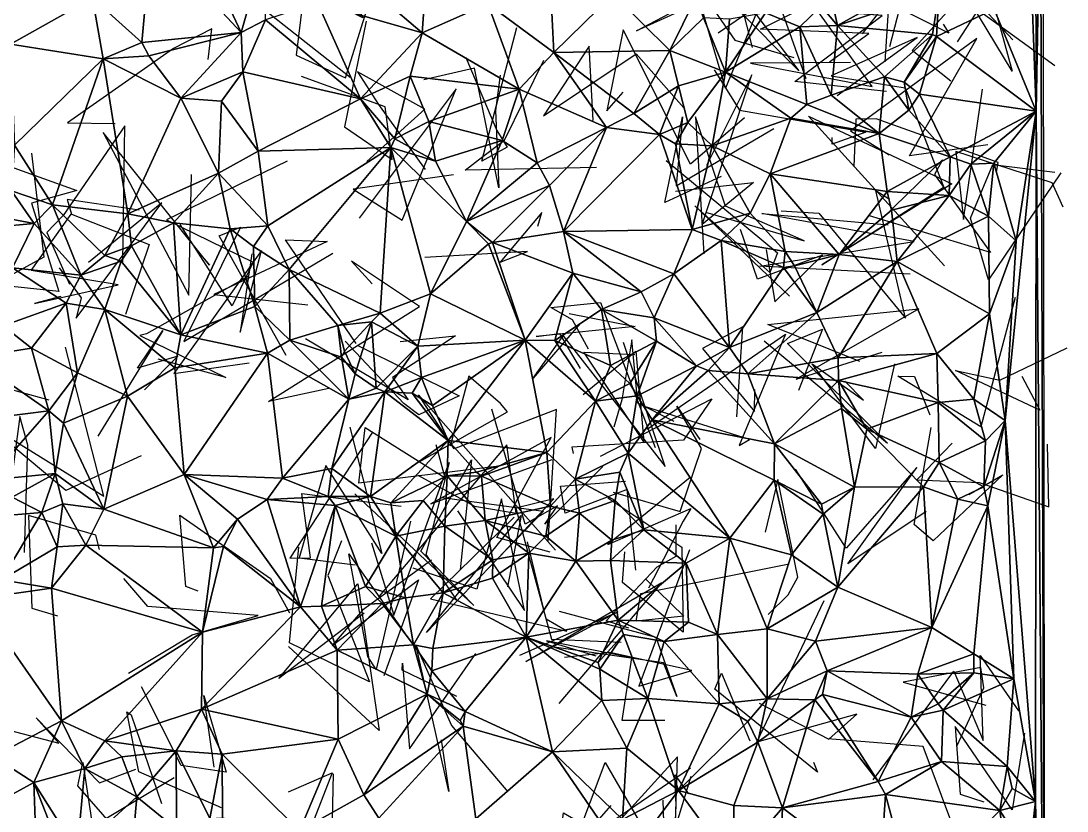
# Model space of a CAD drawing. Header units: metres. Extents: x -15.8 to 15.9, y -15.9 to 15.9.
# Drawn here: x 2.45 to 15.26, y -4.84 to 4.84 of the extents above; entities that cross this region are included whole.
import ezdxf

# ---------------------------------------------------------------- set-up
doc = ezdxf.new("R2010")
doc.units = ezdxf.units.M
doc.layers.add('CRACKS', color=1, linetype='Continuous')
doc.layers.add('STREET_MESH', color=7, linetype='Continuous')

msp = doc.modelspace()

# ---------------------------------------------------------------- linework, layer by layer
at = {"layer": 'CRACKS'}
for points in [[(14.595, 4.605, 0.1), (14.177, 5.049, 0.1), (13.368, 5.434, 0.1), (13.982, 6.28, 0.1), (12.751, 4.68, 0.1)], [(6.089, 6.054, 0.1), (6.636, 4.874, 0.1), (5.984, 5.211, 0.1), (5.459, 4.952, 0.1), (6.482, 4.146, 0.1)], [(11.693, 5.819, 0.1), (10.776, 5.072, 0.1), (9.985, 4.716, 0.1), (11.192, 5.351, 0.1), (11.404, 4.51, 0.1)], [(11.908, 5.888, 0.1), (11.79, 5.077, 0.1), (11.037, 5.465, 0.1), (11.973, 4.225, 0.1), (11.189, 5.012, 0.1)], [(13.742, 4.798, 0.1), (13.812, 4.685, 0.1), (12.837, 5.18, 0.1), (13.413, 5.802, 0.1), (13.084, 4.519, 0.1)], [(15.109, 4.285, 0.1), (13.907, 5.159, 0.1), (14.892, 5.879, 0.1), (14.301, 5.179, 0.1), (13.911, 4.581, 0.1)], [(5.953, 5.517, 0.1), (5.819, 4.416, 0.1), (6.422, 4.14, 0.1), (6.77, 5.25, 0.1), (6.624, 5.628, 0.1)], [(12.348, 4.337, 0.1), (12.829, 4.682, 0.1), (11.505, 4.734, 0.1), (13.106, 5.535, 0.1), (13.027, 4.334, 0.1)], [(11.683, 5.494, 0.1), (11.077, 4.011, 0.1), (10.683, 5.339, 0.1), (11.191, 4.599, 0.1), (11.912, 4.39, 0.1)], [(13.836, 4.099, 0.1), (13.362, 4.473, 0.1), (14.249, 5.456, 0.1), (14.585, 4.22, 0.1), (13.893, 5.372, 0.1)], [(12.608, 4.329, 0.1), (11.382, 4.318, 0.1), (12.872, 4.033, 0.1), (11.932, 5.339, 0.1), (10.987, 4.685, 0.1)], [(13.047, 3.972, 0.1), (11.924, 4.093, 0.1), (12.993, 4.902, 0.1), (11.752, 4.993, 0.1), (12.058, 4.132, 0.1)], [(4.743, 4.363, 0.1), (4.787, 4.741, 0.1), (4.319, 4.497, 0.1), (3.021, 3.587, 0.1), (3.603, 3.582, 0.1)], [(6.675, 4.832, 0.1), (6.413, 3.539, 0.1), (6.994, 3.138, 0.1), (6.908, 3.783, 0.1), (5.884, 4.156, 0.1)], [(7.898, 4.39, 0.1), (8.276, 3.494, 0.1), (8.404, 3.292, 0.1), (8.092, 3.117, 0.1), (8.522, 4.757, 0.1)], [(11.309, 3.65, 0.1), (10.649, 3.084, 0.1), (9.825, 4.727, 0.1), (9.623, 3.737, 0.1), (9.822, 3.963, 0.1)], [(12.443, 3.925, 0.1), (13.424, 4.632, 0.1), (12.369, 4.162, 0.1), (13.275, 4.017, 0.1), (13.756, 2.778, 0.1)], [(14.286, 3.318, 0.1), (13.327, 3.183, 0.1), (14.152, 4.619, 0.1), (12.606, 3.492, 0.1), (13.08, 3.195, 0.1)], [(9.457, 3.617, 0.1), (9.405, 4.526, 0.1), (8.847, 3.673, 0.1), (9.983, 4.435, 0.1), (10.567, 3.772, 0.1)], [(8.319, 4.174, 0.1), (8.258, 3.739, 0.1), (8.302, 2.792, 0.1), (8.004, 4.259, 0.1), (7.384, 4.113, 0.1)], [(9.497, 3.041, 0.1), (7.89, 3.007, 0.1), (8.105, 3.176, 0.1), (8.369, 3.377, 0.1), (8.853, 4.355, 0.1)], [(10.938, 4.236, 0.1), (11.248, 3.743, 0.1), (12.793, 3.475, 0.1), (12.38, 3.326, 0.1), (12.381, 3.409, 0.1)], [(6.686, 3.115, 0.1), (7.393, 3.754, 0.1), (6.572, 4.214, 0.1), (6.827, 3.813, 0.1), (7.398, 3.018, 0.1)], [(10.464, 2.753, 0.1), (11.419, 2.859, 0.1), (10.791, 2.343, 0.1), (11.4, 4.177, 0.1), (10.843, 3.064, 0.1)], [(7.744, 2.95, 0.1), (6.518, 2.777, 0.1), (7.119, 2.396, 0.1), (7.778, 4.003, 0.1), (6.591, 2.42, 0.1)], [(15.212, 2.555, 0.1), (15.077, 2.854, 0.1), (13.897, 3.238, 0.1), (13.989, 2.406, 0.1), (14.223, 4.001, 0.1)], [(11.022, 2.93, 0.1), (10.335, 2.612, 0.1), (10.549, 3.661, 0.1), (10.47, 2.818, 0.1), (11.667, 3.517, 0.1)], [(10.832, 2.496, 0.1), (12.039, 2.143, 0.1), (11.076, 2.568, 0.1), (10.707, 3.661, 0.1), (10.812, 1.983, 0.1)], [(13.758, 1.837, 0.1), (12.092, 3.67, 0.1), (13.849, 2.841, 0.1), (12.257, 1.85, 0.1), (13.743, 2.796, 0.1)], [(14.393, 2.985, 0.1), (14.413, 3.103, 0.1), (12.922, 3.638, 0.1), (12.67, 3.635, 0.1), (12.647, 3.058, 0.1)], [(3.698, 1.885, 0.1), (3.722, 3.552, 0.1), (2.967, 2.455, 0.1), (2.768, 2.244, 0.1), (3.045, 1.613, 0.1)], [(4.629, 2.001, 0.1), (4.758, 1.844, 0.1), (3.456, 3.471, 0.1), (4.505, 1.479, 0.1), (4.538, 2.957, 0.1)], [(1.484, 3.351, 0.1), (3.136, 2.759, 0.1), (2.581, 2.604, 0.1), (2.912, 1.522, 0.1), (1.874, 1.635, 0.1)], [(2.578, 3.217, 0.1), (2.729, 1.944, 0.1), (2.018, 1.557, 0.1), (1.972, 2.029, 0.1), (2.281, 2.386, 0.1)], [(5.709, 3.118, 0.1), (4.23, 2.399, 0.1), (5.294, 1.883, 0.1), (5.036, 1.346, 0.1), (4.4, 2.344, 0.1)], [(10.351, 3.129, 0.1), (11.712, 1.997, 0.1), (11.62, 1.754, 0.1), (10.702, 2.571, 0.1), (11.861, 1.465, 0.1)], [(12.993, 2.416, 0.1), (13.731, 3.135, 0.1), (13.636, 2.954, 0.1), (14.32, 2, 0.1), (12.84, 2.449, 0.1)], [(15.181, 2.975, 0.1), (14.295, 1.665, 0.1), (14.074, 2.421, 0.1), (14.351, 3.077, 0.1), (15.109, 2.983, 0.1)], [(11.758, 2.511, 0.1), (12.219, 2.484, 0.1), (13.279, 1.197, 0.1), (12.916, 2.761, 0.1), (13.086, 2.655, 0.1)], [(2.919, 1.812, 0.1), (3.188, 1.446, 0.1), (3.124, 1.197, 0.1), (4.173, 2.607, 0.1), (3.277, 1.878, 0.1)], [(3.899, 2.518, 0.1), (3.014, 2.649, 0.1), (3.067, 2.469, 0.1), (4.021, 2.099, 0.1), (3.731, 1.241, 0.1)], [(2.939, 1.463, 0.1), (2.614, 1.375, 0.1), (3.641, 1.604, 0.1), (2.574, 1.781, 0.1), (3.064, 2.469, 0.1)], [(8.777, 2.324, 0.1), (8.826, 2.49, 0.1), (8.316, 1.881, 0.1), (8.652, 2.013, 0.1), (7.393, 1.939, 0.1)], [(13.339, 1.735, 0.1), (11.497, 1.834, 0.1), (13.384, 2.135, 0.1), (11.521, 2.479, 0.1), (13.069, 2.339, 0.1)], [(5.696, 0.74, 0.1), (4.876, 2.205, 0.1), (5.139, 2.31, 0.1), (4.444, 0.91, 0.1), (6.27, 1.994, 0.1)], [(11.573, 2.037, 0.1), (11.679, 1.397, 0.1), (12.265, 1.969, 0.1), (11.467, 1.673, 0.1), (11.258, 2.284, 0.1)], [(6.554, 0.888, 0.1), (5.689, 2.154, 0.1), (6.198, 2.137, 0.1), (4.812, 1.486, 0.1), (5.962, 1.361, 0.1)], [(5.276, 1.983, 0.1), (5.133, 1.024, 0.1), (5.393, 2.024, 0.1), (4.322, 0.518, 0.1), (5.245, 0.648, 0.1)], [(6.22, 0.336, 0.1), (5.482, 0.175, 0.1), (7.328, 1.34, 0.1), (6.497, 1.893, 0.1), (6.752, 1.618, 0.1)], [(5.23, 1.707, 0.1), (3.988, 1.006, 0.1), (3.905, 0.986, 0.1), (4.96, 0.471, 0.1), (4.128, 0.693, 0.1)], [(14.622, 1.448, 0.1), (14.204, -0.133, 0.1), (13.185, 0.485, 0.1), (13.389, 0.481, 0.1), (13.576, 0.013, 0.1)], [(1.954, 0.332, 0.1), (2.249, 1.35, 0.1), (2.038, 1.258, 0.1), (1.367, 0.587, 0.1), (2.79, 0.195, 0.1)], [(9.399, 0.816, 0.1), (9.203, 1.177, 0.1), (8.939, 1.326, 0.1), (9.547, 1.387, 0.1), (10.214, -0.389, 0.1)], [(12.719, 0.668, 0.1), (11.595, 1.121, 0.1), (13.442, 1.311, 0.1), (11.94, 0.448, 0.1), (12.995, 0.781, 0.1)], [(9.162, 1.252, 0.1), (9.971, 1.095, 0.1), (8.759, 0.973, 0.1), (9.044, 1.009, 0.1), (9.295, 0.579, 0.1)], [(3.961, 0.318, 0.1), (4.372, 0.733, 0.1), (3.877, 0.586, 0.1), (4.189, 1.045, 0.1), (3.392, -0.25, 0.1)], [(9.296, 1.132, 0.1), (8.721, 0.464, 0.1), (9.09, 0.98, 0.1), (10.337, -0.621, 0.1), (9.826, 0.899, 0.1)], [(11.213, -0.013, 0.1), (11.287, 1.092, 0.1), (10.796, 0.826, 0.1), (11.431, 0.053, 0.1), (11.434, 0.324, 0.1)], [(11.549, 0.921, 0.1), (13.061, -0.335, 0.1), (11.837, 0.885, 0.1), (12.265, 1.061, 0.1), (11.971, 0.311, 0.1)], [(7.094, 0.909, 0.1), (7.77, 0.981, 0.1), (7, 0.472, 0.1), (7.191, 0.197, 0.1), (5.934, 0.943, 0.1)], [(6.568, 0.865, 0.1), (7.817, 0.244, 0.1), (7.32, 0.011, 0.1), (7.138, 0.151, 0.1), (6.421, 0.914, 0.1)], [(10.447, -0.067, 0.1), (10.002, 0.155, 0.1), (9.928, 0.932, 0.1), (9.808, 0.197, 0.1), (9.707, -0.14, 0.1)], [(10.117, -0.161, 0.1), (11.81, 1, 0.1), (11.245, -0.361, 0.1), (11.37, -0.288, 0.1), (10.084, 0.117, 0.1)], [(3.92, -0.49, 0.1), (3.001, -0.912, 0.1), (1.976, -0.059, 0.1), (3.465, -0.982, 0.1), (2.997, 0.842, 0.1)], [(9.332, 0.264, 0.1), (9.98, 0.792, 0.1), (10.075, -0.319, 0.1), (9.341, 0.779, 0.1), (9.965, 0.753, 0.1)], [(14.706, 0.486, 0.1), (14.926, 0.072, 0.1), (13.893, 0.556, 0.1), (14.435, 0.436, 0.1), (15.258, 0.834, 0.1)], [(13.144, 0.639, 0.1), (12.913, -0.398, 0.1), (12.136, 0.637, 0.1), (12.767, 0.194, 0.1), (12.538, 0.427, 0.1)], [(7.238, -0.61, 0.1), (8.406, 0.051, 0.1), (8.321, 0.15, 0.1), (7.934, 0.486, 0.1), (7.706, -0.372, 0.1)], [(8.905, -1.535, 0.1), (9.006, 0.077, 0.1), (7.754, -0.405, 0.1), (7.319, 0.256, 0.1), (8.995, -1.644, 0.1)], [(9.544, -0.493, 0.1), (10.908, 0.208, 0.1), (10.561, -0.297, 0.1), (9.195, -0.382, 0.1), (9.211, -0.461, 0.1)], [(2.495, -1.674, 0.1), (2.535, -0.357, 0.1), (2.437, -0.006, 0.1), (2.209, -1.724, 0.1), (1.444, 0.026, 0.1)], [(9.576, -0.62, 0.1), (8.864, -1.326, 0.1), (9.021, -1.103, 0.1), (8.625, -1.325, 0.1), (8.215, 0.084, 0.1)], [(9.701, -0.933, 0.1), (10.521, -1.17, 0.1), (10.784, -0.399, 0.1), (10.479, 0.119, 0.1), (10.76, -0.287, 0.1)], [(6.754, -0.199, 0.1), (5.741, -1.744, 0.1), (5.994, -1.738, 0.1), (5.89, -0.949, 0.1), (7.105, -1.104, 0.1)], [(6.477, -0.139, 0.1), (6.87, -1.686, 0.1), (6.183, -0.608, 0.1), (5.857, -1.739, 0.1), (6.542, -1.822, 0.1)], [(8.3, -0.616, 0.1), (6.588, -0.822, 0.1), (6.666, -0.144, 0.1), (7.643, -0.758, 0.1), (7.535, -0.355, 0.1)], [(14.057, -0.962, 0.1), (14.47, -0.72, 0.1), (13.617, -1.528, 0.1), (13.384, -1.328, 0.1), (13.595, -0.141, 0.1)], [(7.308, -0.727, 0.1), (8.004, -1.104, 0.1), (8.514, -1.192, 0.1), (8.398, -0.353, 0.1), (6.836, -2.209, 0.1)], [(8.93, -1.667, 0.1), (8.276, -1.488, 0.1), (8.94, -0.265, 0.1), (7.467, -1.075, 0.1), (8.954, -0.533, 0.1)], [(13.851, -0.334, 0.1), (13.42, -0.782, 0.1), (14.182, -0.816, 0.1), (15.036, -1.114, 0.1), (15.018, -0.345, 0.1)], [(6.539, -0.955, 0.1), (7.993, -2.323, 0.1), (7.347, -1.656, 0.1), (7.966, -0.538, 0.1), (7.829, -1.884, 0.1)], [(6.74, -1.556, 0.1), (7.017, -2.44, 0.1), (7.693, -0.572, 0.1), (7.407, -1.698, 0.1), (7.791, -2.268, 0.1)], [(13.531, -1.171, 0.1), (12.573, -1.81, 0.1), (13.419, -0.633, 0.1), (12.552, -1.619, 0.1), (11.933, -0.651, 0.1)], [(10.645, -0.756, 0.1), (9.637, -1.573, 0.1), (10.65, -1.132, 0.1), (10.558, -1.288, 0.1), (10.133, -2.11, 0.1)], [(9.978, -1.891, 0.1), (9.874, -0.901, 0.1), (9.115, -1.191, 0.1), (9.054, -0.86, 0.1), (9.852, -0.8, 0.1)], [(11.597, -2.431, 0.1), (11.843, -2.191, 0.1), (11.962, -1.975, 0.1), (11.716, -0.78, 0.1), (11.561, -1.425, 0.1)], [(7.793, -1.163, 0.1), (8.615, -2.383, 0.1), (8.333, -1.015, 0.1), (8.031, -2.12, 0.1), (7.253, -1.863, 0.1)], [(7.608, -1.001, 0.1), (8.846, -1.167, 0.1), (7.416, -2.654, 0.1), (8.574, -1.22, 0.1), (8.405, -2.092, 0.1)], [(8.292, -1.742, 0.1), (8.975, -1.017, 0.1), (8.508, -1.13, 0.1), (8.944, -2.735, 0.1), (9.8, -2.771, 0.1)], [(9.636, -1.002, 0.1), (10.54, -1.606, 0.1), (10.556, -2.647, 0.1), (9.815, -2.041, 0.1), (9.844, -1.666, 0.1)], [(3.411, -1.637, 0.1), (3.367, -1.461, 0.1), (2.542, -1.218, 0.1), (2.585, -2.354, 0.1), (2.899, -2.448, 0.1)], [(4.619, -2.148, 0.1), (4.468, -2.088, 0.1), (4.394, -1.214, 0.1), (5.507, -1.993, 0.1), (5.736, -2.411, 0.1)], [(8.488, -1.24, 0.1), (7.465, -2.239, 0.1), (9.133, -2.635, 0.1), (8.88, -2.49, 0.1), (8.651, -1.542, 0.1)], [(7.221, -1.289, 0.1), (6.8, -3.106, 0.1), (6.698, -2.945, 0.1), (6.465, -1.688, 0.1), (7.174, -2.698, 0.1)], [(9.893, -2.598, 0.1), (9.614, -2.509, 0.1), (10.238, -1.849, 0.1), (10.472, -1.717, 0.1), (10.471, -1.333, 0.1)], [(6.376, -1.529, 0.1), (6.206, -1.956, 0.1), (6.717, -3.257, 0.1), (5.739, -2.78, 0.1), (5.853, -1.607, 0.1)], [(10.635, -1.64, 0.1), (10.015, -3.31, 0.1), (10.663, -3.118, 0.1), (9.661, -2.898, 0.1), (9.106, -2.958, 0.1)], [(7.476, -1.765, 0.1), (6.633, -2.379, 0.1), (6.259, -2.812, 0.1), (7.317, -2.006, 0.1), (6.894, -3.181, 0.1)], [(10.095, -1.995, 0.1), (10.567, -2.453, 0.1), (9.981, -2.515, 0.1), (10.038, -2.174, 0.1), (11.856, -1.81, 0.1)], [(3.768, -3.149, 0.1), (4.547, -2.68, 0.1), (5.354, -2.443, 0.1), (4.004, -2.334, 0.1), (3.708, -1.989, 0.1)], [(8.559, -2.93, 0.1), (9.756, -2.399, 0.1), (8.631, -3.009, 0.1), (10.295, -2.042, 0.1), (9.036, -3.522, 0.1)], [(6.65, -2.415, 0.1), (5.608, -3.216, 0.1), (6.575, -2.055, 0.1), (6.836, -3.854, 0.1), (5.727, -2.824, 0.1)], [(11.488, -3.517, 0.1), (12.343, -3.959, 0.1), (12.686, -3.654, 0.1), (11.461, -3.994, 0.1), (12.284, -2.26, 0.1)], [(9.04, -2.392, 0.1), (10.225, -2.71, 0.1), (10.481, -3.435, 0.1), (10.316, -3.024, 0.1), (8.948, -2.827, 0.1)], [(7.594, -3.967, 0.1), (7.69, -4.599, 0.1), (7.29, -2.817, 0.1), (7.72, -3.789, 0.1), (8.412, -4.605, 0.1)], [(10.335, -3.73, 0.1), (9.812, -3.73, 0.1), (9.929, -2.962, 0.1), (8.883, -2.755, 0.1), (9.49, -2.938, 0.1)], [(7.785, -3.434, 0.1), (7.116, -3.115, 0.1), (7.121, -3.027, 0.1), (7.209, -4.077, 0.1), (8.021, -2.908, 0.1)], [(12.885, -4.457, 0.1), (13.871, -3.127, 0.1), (14.23, -3.975, 0.1), (14.195, -2.935, 0.1), (14.665, -3.613, 0.1)], [(12.154, -4.241, 0.1), (12.201, -4.361, 0.1), (10.944, -3.348, 0.1), (11.028, -3.15, 0.1), (11.372, -3.98, 0.1)], [(13.914, -4.035, 0.1), (14.24, -3.331, 0.1), (14.204, -3.082, 0.1), (13.252, -3.262, 0.1), (14.265, -3.541, 0.1)], [(4.816, -4.3, 0.1), (4.687, -3.425, 0.1), (4.964, -4.363, 0.1), (4.41, -4.279, 0.1), (3.927, -3.317, 0.1)], [(2.112, -3.801, 0.1), (2.913, -4.007, 0.1), (2.636, -3.698, 0.1), (3.412, -4.491, 0.1), (3.858, -4.326, 0.1)], [(4.905, -4.8, 0.1), (3.893, -4.359, 0.1), (3.747, -3.623, 0.1), (3.799, -3.662, 0.1), (4.171, -4.744, 0.1)], [(14.736, -3.883, 0.1), (14.585, -4.825, 0.1), (13.887, -3.804, 0.1), (13.95, -4.633, 0.1), (14.241, -4.724, 0.1)], [(12.961, -5.374, 0.1), (13.755, -5.237, 0.1), (13.947, -5.246, 0.1), (13.498, -4.048, 0.1), (12.327, -3.953, 0.1)], [(10.438, -5.798, 0.1), (10.49, -4.176, 0.1), (8.965, -5.851, 0.1), (9.092, -4.861, 0.1), (9.922, -5.342, 0.1)], [(4.065, -5.584, 0.1), (3.146, -4.529, 0.1), (3.208, -4.244, 0.1), (3.326, -5.026, 0.1), (4.326, -4.428, 0.1)], [(10.649, -4.314, 0.1), (9.013, -5.427, 0.1), (10.003, -5.366, 0.1), (8.988, -5.559, 0.1), (9.675, -4.77, 0.1)], [(10.214, -5.327, 0.1), (9.065, -5.678, 0.1), (9.603, -4.245, 0.1), (10.338, -5.513, 0.1), (10.314, -4.707, 0.1)], [(5.727, -4.604, 0.1), (6.26, -4.371, 0.1), (5.677, -5.872, 0.1), (6.245, -5.873, 0.1), (6.277, -4.381, 0.1)], [(10.65, -4.417, 0.1), (10.458, -5.046, 0.1), (10.474, -4.768, 0.1), (10.454, -4.397, 0.1), (10.623, -4.626, 0.1)]]:
    msp.add_polyline3d(points, dxfattribs=at)
at = {"layer": 'STREET_MESH'}
for points in [[(14.958, 14.194), (14.933, 6.7), (14.99, -10.151)], [(14.878, 3.733), (14.933, 6.7), (14.874, 6.057)], [(14.933, 6.7), (14.878, 3.733), (14.99, -10.151)], [(6.438, 5.478), (7.363, 4.69), (7.468, 6.165)], [(7.363, 4.69), (8.168, 5.046), (7.468, 6.165)], [(4.517, 6.035), (4.047, 5.873), (5.148, 4.694)], [(5.431, 5.702), (4.517, 6.035), (5.148, 4.694)], [(14.801, 5.857), (14.878, 3.733), (14.874, 6.057)], [(8.168, 5.046), (8.975, 4.451), (8.897, 6.004)], [(8.897, 6.004), (8.975, 4.451), (9.701, 5.165)], [(3.93, 4.574), (4.047, 5.873), (3.325, 5.119)], [(5.148, 4.694), (4.047, 5.873), (3.93, 4.574)], [(14.801, 5.857), (14.367, 4.98), (14.878, 3.733)], [(5.431, 5.702), (5.148, 4.694), (5.443, 4.848)], [(6.079, 5.058), (7.363, 4.69), (6.438, 5.478)], [(12.448, 4.782), (13.591, 5.418), (12.391, 5.039)], [(13.692, 5.199), (13.591, 5.418), (12.448, 4.782)], [(2.061, 5.282), (2.323, 4.55), (3.325, 5.119)], [(8.975, 4.451), (10.396, 4.476), (9.701, 5.165)], [(10.396, 4.476), (10.714, 5.124), (9.701, 5.165)], [(10.714, 5.124), (10.396, 4.476), (10.806, 4.875)], [(13.692, 5.199), (12.448, 4.782), (13.61, 4.672)], [(13.692, 5.199), (13.61, 4.672), (13.661, 4.644)], [(14.367, 4.98), (13.692, 5.199), (13.661, 4.644)], [(3.325, 5.119), (2.323, 4.55), (3.458, 4.372)], [(3.93, 4.574), (3.325, 5.119), (3.458, 4.372)], [(6.609, 3.884), (6.079, 5.058), (5.443, 4.848)], [(7.363, 4.69), (6.079, 5.058), (6.609, 3.884)], [(8.168, 5.046), (7.363, 4.69), (8.549, 4)], [(8.975, 4.451), (8.168, 5.046), (8.549, 4)], [(11.566, 4.935), (11.985, 4.765), (12.247, 5.016)], [(11.985, 4.765), (12.448, 4.782), (12.247, 5.016)], [(12.448, 4.782), (12.391, 5.039), (12.247, 5.016)], [(10.396, 4.476), (11.078, 4.208), (10.806, 4.875)], [(10.806, 4.875), (11.078, 4.208), (11.124, 4.859)], [(11.078, 4.208), (11.566, 4.935), (11.124, 4.859)], [(11.566, 4.935), (11.078, 4.208), (11.985, 4.765)], [(14.878, 3.733), (14.367, 4.98), (13.661, 4.644)], [(5.148, 4.694), (5.166, 4.212), (5.443, 4.848)], [(5.166, 4.212), (6.609, 3.884), (5.443, 4.848)], [(11.078, 4.208), (12.073, 3.814), (11.985, 4.765)], [(12.448, 4.782), (11.985, 4.765), (12.371, 3.928)], [(11.985, 4.765), (12.073, 3.814), (12.371, 3.928)], [(12.448, 4.782), (12.371, 3.928), (13.022, 4.151)], [(13.61, 4.672), (12.448, 4.782), (13.022, 4.151)], [(4.015, 4.408), (5.148, 4.694), (3.93, 4.574)], [(5.148, 4.694), (4.015, 4.408), (4.409, 3.889)], [(5.166, 4.212), (5.148, 4.694), (4.409, 3.889)], [(7.363, 4.69), (6.609, 3.884), (7.217, 4.159)], [(8.549, 4), (7.363, 4.69), (7.217, 4.159)], [(13.263, 4.085), (13.61, 4.672), (13.022, 4.151)], [(13.61, 4.672), (13.263, 4.085), (13.661, 4.644)], [(13.263, 4.085), (13.45, 3.939), (13.661, 4.644)], [(13.45, 3.939), (14.878, 3.733), (13.661, 4.644)], [(2.323, 4.55), (2.369, 3.314), (3.458, 4.372)], [(4.015, 4.408), (3.93, 4.574), (3.458, 4.372)], [(2.369, 3.314), (2.836, 2.583), (3.458, 4.372)], [(2.836, 2.583), (3.76, 2.473), (3.458, 4.372)], [(4.409, 3.889), (4.015, 4.408), (3.458, 4.372)], [(3.76, 2.473), (4.409, 3.889), (3.458, 4.372)], [(9.618, 3.533), (8.975, 4.451), (8.549, 4)], [(8.975, 4.451), (9.955, 3.704), (10.396, 4.476)], [(9.618, 3.533), (9.955, 3.704), (8.975, 4.451)], [(10.396, 4.476), (9.955, 3.704), (10.502, 4.04)], [(11.078, 4.208), (10.396, 4.476), (10.502, 4.04)], [(4.904, 3.854), (5.166, 4.212), (4.409, 3.889)], [(5.355, 3.242), (5.166, 4.212), (4.904, 3.854)], [(5.166, 4.212), (5.355, 3.242), (6.609, 3.884)], [(6.609, 3.884), (7.026, 3.392), (7.217, 4.159)], [(7.026, 3.392), (7.445, 3.605), (7.217, 4.159)], [(7.445, 3.605), (8.549, 4), (7.217, 4.159)], [(10.613, 3.594), (11.078, 4.208), (10.502, 4.04)], [(10.613, 3.594), (10.911, 3.305), (11.078, 4.208)], [(11.078, 4.208), (10.911, 3.305), (11.875, 3.645)], [(12.073, 3.814), (11.078, 4.208), (11.875, 3.645)], [(12.371, 3.928), (12.959, 3.456), (13.022, 4.151)], [(12.959, 3.456), (13.321, 3.745), (13.022, 4.151)], [(13.321, 3.745), (13.263, 4.085), (13.022, 4.151)], [(7.445, 3.605), (8.342, 3.374), (8.549, 4)], [(8.342, 3.374), (8.769, 3.099), (8.549, 4)], [(8.769, 3.099), (9.618, 3.533), (8.549, 4)], [(9.955, 3.704), (10.268, 3.444), (10.502, 4.04)], [(10.268, 3.444), (10.613, 3.594), (10.502, 4.04)], [(13.263, 4.085), (13.321, 3.745), (13.45, 3.939)], [(4.409, 3.889), (3.76, 2.473), (4.868, 2.973)], [(4.904, 3.854), (4.409, 3.889), (4.868, 2.973)], [(5.355, 3.242), (4.904, 3.854), (4.868, 2.973)], [(5.355, 3.242), (6.977, 3.288), (6.609, 3.884)], [(6.977, 3.288), (7.026, 3.392), (6.609, 3.884)], [(12.073, 3.814), (12.959, 3.456), (12.371, 3.928)], [(13.45, 3.939), (13.321, 3.745), (13.827, 3.173)], [(14.878, 3.733), (13.45, 3.939), (13.827, 3.173)], [(12.959, 3.456), (12.073, 3.814), (11.875, 3.645)], [(13.321, 3.745), (12.959, 3.456), (13.827, 3.173)], [(14.081, 3.083), (14.878, 3.733), (13.827, 3.173)], [(14.878, 3.733), (14.081, 3.083), (14.362, 3.094)], [(14.878, 3.733), (14.362, 3.094), (14.633, 2.142)], [(14.878, 3.733), (14.633, 2.142), (14.499, -0.057)], [(14.873, -4.723), (14.878, 3.733), (14.499, -0.057)], [(14.878, 3.733), (14.873, -4.723), (14.99, -10.151)], [(7.526, 3.118), (7.445, 3.605), (7.026, 3.392)], [(7.445, 3.605), (7.526, 3.118), (8.342, 3.374)], [(9.955, 3.704), (9.618, 3.533), (10.268, 3.444)], [(10.613, 3.594), (10.268, 3.444), (10.462, 3.331)], [(10.911, 3.305), (10.613, 3.594), (10.462, 3.331)], [(10.911, 3.305), (11.623, 2.965), (11.875, 3.645)], [(11.623, 2.965), (12.959, 3.456), (11.875, 3.645)], [(9.618, 3.533), (8.769, 3.099), (8.921, 2.821)], [(9.091, 2.258), (9.618, 3.533), (8.921, 2.821)], [(9.618, 3.533), (9.091, 2.258), (10.268, 3.444)], [(7.526, 3.118), (7.026, 3.392), (6.977, 3.288)], [(8.342, 3.374), (7.526, 3.118), (7.906, 2.38)], [(8.769, 3.099), (8.342, 3.374), (7.906, 2.38)], [(10.268, 3.444), (9.091, 2.258), (10.669, 2.283)], [(10.268, 3.444), (10.669, 2.283), (10.462, 3.331)], [(10.669, 2.283), (10.911, 3.305), (10.462, 3.331)], [(12.959, 3.456), (11.623, 2.965), (13.056, 2.748)], [(12.959, 3.456), (13.056, 2.748), (13.827, 3.173)], [(2.369, 3.314), (2.334, 2.754), (2.836, 2.583)], [(5.474, 2.329), (5.355, 3.242), (4.868, 2.973)], [(5.355, 3.242), (5.474, 2.329), (6.977, 3.288)], [(6.977, 3.288), (5.474, 2.329), (5.732, 1.791)], [(6.848, 1.257), (6.977, 3.288), (5.732, 1.791)], [(6.848, 1.257), (7.466, 1.496), (6.977, 3.288)], [(7.526, 3.118), (6.977, 3.288), (7.906, 2.38)], [(6.977, 3.288), (7.466, 1.496), (7.906, 2.38)], [(11.38, 2.484), (10.911, 3.305), (10.669, 2.283)], [(10.911, 3.305), (11.38, 2.484), (11.623, 2.965)], [(8.769, 3.099), (7.906, 2.38), (8.921, 2.821)], [(13.056, 2.748), (13.816, 2.699), (13.827, 3.173)], [(13.816, 2.699), (14.081, 3.083), (13.827, 3.173)], [(14.297, 2.444), (14.081, 3.083), (13.816, 2.699)], [(14.081, 3.083), (14.297, 2.444), (14.362, 3.094)], [(14.362, 3.094), (14.297, 2.444), (14.633, 2.142)], [(3.76, 2.473), (4.316, 2.362), (4.868, 2.973)], [(4.316, 2.362), (5.013, 2.292), (4.868, 2.973)], [(5.013, 2.292), (5.474, 2.329), (4.868, 2.973)], [(11.623, 2.965), (11.38, 2.484), (11.805, 2.014)], [(12.467, 1.978), (11.623, 2.965), (11.805, 2.014)], [(11.623, 2.965), (12.467, 1.978), (13.056, 2.748)], [(7.906, 2.38), (8.223, 2.124), (8.921, 2.821)], [(8.223, 2.124), (9.091, 2.258), (8.921, 2.821)], [(2.334, 2.754), (2.154, 2.44), (2.61, 2.356)], [(2.334, 2.754), (2.61, 2.356), (2.836, 2.583)], [(12.467, 1.978), (13.107, 2.517), (13.056, 2.748)], [(13.056, 2.748), (13.107, 2.517), (13.816, 2.699)], [(13.816, 2.699), (13.107, 2.517), (13.179, 1.892)], [(14.297, 2.444), (13.816, 2.699), (13.179, 1.892)], [(2.61, 2.356), (3.182, 1.722), (2.836, 2.583)], [(3.475, 1.965), (3.76, 2.473), (2.836, 2.583)], [(3.182, 1.722), (3.475, 1.965), (2.836, 2.583)], [(2.154, 2.44), (2.156, 2.317), (2.61, 2.356)], [(3.76, 2.473), (3.475, 1.965), (3.803, 2.083)], [(4.316, 2.362), (3.76, 2.473), (3.803, 2.083)], [(11.025, 2.148), (11.38, 2.484), (10.669, 2.283)], [(11.38, 2.484), (11.025, 2.148), (11.805, 2.014)], [(13.107, 2.517), (12.467, 1.978), (13.179, 1.892)], [(14.309, 1.251), (14.297, 2.444), (13.179, 1.892)], [(14.297, 2.444), (14.309, 1.251), (14.633, 2.142)], [(2.61, 2.356), (2.156, 2.317), (2.346, 1.813)], [(3.182, 1.722), (2.61, 2.356), (2.346, 1.813)], [(4.409, 0.991), (4.316, 2.362), (3.803, 2.083)], [(4.316, 2.362), (4.409, 0.991), (5.013, 2.292)], [(5.296, 2.073), (5.474, 2.329), (5.013, 2.292)], [(5.474, 2.329), (5.296, 2.073), (5.732, 1.791)], [(7.466, 1.496), (8.175, 2.108), (7.906, 2.38)], [(8.175, 2.108), (8.223, 2.124), (7.906, 2.38)], [(4.409, 0.991), (5.312, 1.339), (5.013, 2.292)], [(5.312, 1.339), (5.296, 2.073), (5.013, 2.292)], [(9.206, 1.749), (9.091, 2.258), (8.223, 2.124)], [(10.669, 2.283), (9.091, 2.258), (10.443, 1.741)], [(9.091, 2.258), (10.042, 1.518), (10.443, 1.741)], [(9.091, 2.258), (9.206, 1.749), (10.042, 1.518)], [(11.025, 2.148), (10.669, 2.283), (10.443, 1.741)], [(3.475, 1.965), (3.675, 1.895), (3.803, 2.083)], [(3.675, 1.895), (4.409, 0.991), (3.803, 2.083)], [(5.296, 2.073), (5.312, 1.339), (5.732, 1.791)], [(7.466, 1.496), (8.622, 0.926), (8.175, 2.108)], [(8.622, 0.926), (8.223, 2.124), (8.175, 2.108)], [(8.622, 0.926), (9.206, 1.749), (8.223, 2.124)], [(11.025, 2.148), (10.443, 1.741), (11.126, 0.839)], [(11.025, 2.148), (11.786, 1.816), (11.805, 2.014)], [(11.786, 1.816), (11.025, 2.148), (11.126, 0.839)], [(14.633, 2.142), (14.309, 1.251), (14.499, -0.057)], [(3.675, 1.895), (3.475, 1.965), (3.182, 1.722)], [(11.786, 1.816), (11.92, 1.836), (11.805, 2.014)], [(11.92, 1.836), (12.467, 1.978), (11.805, 2.014)], [(12.467, 1.978), (11.92, 1.836), (12.195, 1.267)], [(12.467, 1.978), (12.195, 1.267), (13.179, 1.892)], [(2.346, 1.813), (2.232, 1.103), (3.005, 1.381)], [(3.182, 1.722), (2.346, 1.813), (3.005, 1.381)], [(3.475, 1.301), (3.675, 1.895), (3.182, 1.722)], [(3.675, 1.895), (3.475, 1.301), (4.409, 0.991)], [(12.195, 1.267), (11.786, 1.816), (11.126, 0.839)], [(11.92, 1.836), (11.786, 1.816), (12.195, 1.267)], [(12.195, 1.267), (12.457, 0.711), (13.179, 1.892)], [(12.457, 0.711), (13.662, 0.765), (13.179, 1.892)], [(13.662, 0.765), (14.309, 1.251), (13.179, 1.892)], [(3.475, 1.301), (3.182, 1.722), (3.005, 1.381)], [(5.312, 1.339), (5.741, 0.929), (5.732, 1.791)], [(5.741, 0.929), (6.33, 1.107), (5.732, 1.791)], [(6.33, 1.107), (6.848, 1.257), (5.732, 1.791)], [(8.986, 0.923), (9.206, 1.749), (8.622, 0.926)], [(8.986, 0.923), (9.559, 1.303), (9.206, 1.749)], [(9.206, 1.749), (9.559, 1.303), (10.042, 1.518)], [(10.042, 1.518), (10.203, 1.201), (10.443, 1.741)], [(10.443, 1.741), (10.203, 1.201), (11.126, 0.839)], [(6.848, 1.257), (7.31, 0.853), (7.466, 1.496)], [(7.31, 0.853), (8.622, 0.926), (7.466, 1.496)], [(9.559, 1.303), (10.203, 1.201), (10.042, 1.518)], [(2.232, 1.103), (2.579, 0.83), (3.005, 1.381)], [(3.005, 1.381), (2.579, 0.83), (3.144, 0.528)], [(3.475, 1.301), (3.005, 1.381), (3.144, 0.528)], [(3.753, 0.24), (3.475, 1.301), (3.144, 0.528)], [(3.475, 1.301), (4.334, 0.59), (4.409, 0.991)], [(4.334, 0.59), (3.475, 1.301), (3.753, 0.24)], [(5.312, 1.339), (4.409, 0.991), (5.47, 0.768)], [(5.741, 0.929), (5.312, 1.339), (5.47, 0.768)], [(9.666, 0.619), (9.559, 1.303), (8.986, 0.923)], [(10.203, 1.201), (9.559, 1.303), (10.23, 0.916)], [(9.559, 1.303), (9.666, 0.619), (10.23, 0.916)], [(6.742, 1.152), (6.848, 1.257), (6.33, 1.107)], [(6.742, 1.152), (7.31, 0.853), (6.848, 1.257)], [(10.203, 1.201), (10.72, 0.615), (11.126, 0.839)], [(10.203, 1.201), (10.23, 0.916), (10.72, 0.615)], [(11.351, 0.514), (12.195, 1.267), (11.126, 0.839)], [(12.457, 0.711), (12.195, 1.267), (11.351, 0.514)], [(13.662, 0.765), (14.115, 0.206), (14.309, 1.251)], [(14.309, 1.251), (14.115, 0.206), (14.499, -0.057)], [(2.579, 0.83), (2.232, 1.103), (1.853, 0.717)], [(6.374, 0.72), (6.33, 1.107), (5.741, 0.929)], [(6.412, 0.791), (6.742, 1.152), (6.33, 1.107)], [(6.374, 0.72), (6.412, 0.791), (6.33, 1.107)], [(6.742, 1.152), (6.412, 0.791), (6.542, 0.513)], [(6.798, 0.341), (6.742, 1.152), (6.542, 0.513)], [(6.742, 1.152), (6.798, 0.341), (7.31, 0.853)], [(4.409, 0.991), (4.334, 0.59), (5.47, 0.768)], [(6.464, 0.205), (5.741, 0.929), (5.47, 0.768)], [(6.464, 0.205), (6.374, 0.72), (5.741, 0.929)], [(8.622, 0.926), (7.31, 0.853), (7.356, 0.469)], [(7.489, 0.129), (8.622, 0.926), (7.356, 0.469)], [(8.622, 0.926), (7.489, 0.129), (7.681, -0.302)], [(8.622, 0.926), (7.681, -0.302), (8.887, -0.449)], [(9.486, 0.181), (8.622, 0.926), (8.887, -0.449)], [(9.486, 0.181), (8.986, 0.923), (8.622, 0.926)], [(9.666, 0.619), (8.986, 0.923), (9.486, 0.181)], [(9.666, 0.619), (9.904, 0.398), (10.23, 0.916)], [(9.904, 0.398), (9.996, 0.246), (10.23, 0.916)], [(10.23, 0.916), (9.996, 0.246), (10.72, 0.615)], [(2.792, 0.06), (2.579, 0.83), (1.853, 0.717)], [(2.579, 0.83), (2.792, 0.06), (3.144, 0.528)], [(6.412, 0.791), (6.374, 0.72), (6.542, 0.513)], [(6.798, 0.341), (6.905, 0.294), (7.31, 0.853)], [(7.31, 0.853), (6.905, 0.294), (7.356, 0.469)], [(10.72, 0.615), (10.862, 0.557), (11.126, 0.839)], [(10.862, 0.557), (11.351, 0.514), (11.126, 0.839)], [(2.792, 0.06), (1.853, 0.717), (1.819, -0.062)], [(4.334, 0.59), (4.449, -0.716), (5.47, 0.768)], [(4.449, -0.716), (5.652, -0.761), (5.47, 0.768)], [(5.652, -0.761), (6.464, 0.205), (5.47, 0.768)], [(6.542, 0.513), (6.374, 0.72), (6.464, 0.205)], [(12.461, 0.432), (12.457, 0.711), (11.351, 0.514)], [(13.662, 0.765), (12.457, 0.711), (12.461, 0.432)], [(13.678, 0.162), (13.662, 0.765), (12.461, 0.432)], [(14.115, 0.206), (13.662, 0.765), (13.678, 0.162)], [(2.792, 0.06), (2.97, -0.09), (3.144, 0.528)], [(2.97, -0.09), (3.753, 0.24), (3.144, 0.528)], [(4.449, -0.716), (4.334, 0.59), (3.753, 0.24)], [(6.798, 0.341), (6.542, 0.513), (6.464, 0.205)], [(9.666, 0.619), (9.486, 0.181), (9.904, 0.398)], [(9.996, 0.246), (10.18, -0.049), (10.72, 0.615)], [(10.72, 0.615), (10.18, -0.049), (10.862, 0.557)], [(10.18, -0.049), (11.678, -0.343), (10.862, 0.557)], [(10.862, 0.557), (11.678, -0.343), (11.351, 0.514)], [(11.678, -0.343), (12.461, 0.432), (11.351, 0.514)], [(6.905, 0.294), (7.239, 0.277), (7.356, 0.469)], [(7.239, 0.277), (7.489, 0.129), (7.356, 0.469)], [(9.486, 0.181), (9.996, 0.246), (9.904, 0.398)], [(11.678, -0.343), (12.495, 0.09), (12.461, 0.432)], [(12.806, -0.164), (13.678, 0.162), (12.461, 0.432)], [(12.495, 0.09), (12.806, -0.164), (12.461, 0.432)], [(6.728, -0.987), (6.905, 0.294), (6.258, -0.643)], [(6.905, 0.294), (6.464, 0.205), (6.258, -0.643)], [(6.905, 0.294), (6.798, 0.341), (6.464, 0.205)], [(7.681, -0.302), (6.905, 0.294), (6.728, -0.987)], [(7.239, 0.277), (6.905, 0.294), (7.681, -0.302)], [(7.489, 0.129), (7.239, 0.277), (7.681, -0.302)], [(3.466, -1.142), (3.753, 0.24), (2.97, -0.09)], [(3.466, -1.142), (4.449, -0.716), (3.753, 0.24)], [(6.464, 0.205), (5.652, -0.761), (6.258, -0.643)], [(9.235, -0.775), (9.486, 0.181), (8.887, -0.449)], [(9.883, -0.458), (9.486, 0.181), (9.235, -0.775)], [(9.996, 0.246), (9.486, 0.181), (9.883, -0.458)], [(10.18, -0.049), (9.996, 0.246), (9.883, -0.458)], [(12.806, -0.164), (13.693, -0.57), (13.678, 0.162)], [(14.115, 0.206), (13.678, 0.162), (14.258, -0.305)], [(13.678, 0.162), (13.693, -0.57), (14.258, -0.305)], [(14.115, 0.206), (14.258, -0.305), (14.499, -0.057)], [(2.045, -0.786), (2.792, 0.06), (1.819, -0.062)], [(2.792, 0.06), (2.045, -0.786), (2.867, -0.707)], [(2.97, -0.09), (2.792, 0.06), (2.867, -0.707)], [(12.656, -0.872), (12.495, 0.09), (11.678, -0.343)], [(12.495, 0.09), (12.656, -0.872), (12.806, -0.164)], [(3.466, -1.142), (2.97, -0.09), (2.867, -0.707)], [(10.18, -0.049), (9.883, -0.458), (11.131, -1.499)], [(10.18, -0.049), (11.673, -0.788), (11.678, -0.343)], [(11.673, -0.788), (10.18, -0.049), (11.131, -1.499)], [(14.258, -0.305), (14.239, -0.869), (14.499, -0.057)], [(14.239, -0.869), (14.286, -1.102), (14.499, -0.057)], [(14.286, -1.102), (14.608, -3.22), (14.499, -0.057)], [(14.608, -3.22), (14.873, -4.723), (14.499, -0.057)], [(12.806, -0.164), (12.656, -0.872), (13.5, -0.87)], [(13.693, -0.57), (12.806, -0.164), (13.5, -0.87)], [(7.681, -0.302), (6.728, -0.987), (6.977, -1.066)], [(7.67, -0.732), (7.681, -0.302), (6.977, -1.066)], [(7.67, -0.732), (8.027, -0.688), (7.681, -0.302)], [(7.681, -0.302), (8.027, -0.688), (8.887, -0.449)], [(11.678, -0.343), (11.673, -0.788), (12.251, -1.079)], [(12.656, -0.872), (11.678, -0.343), (12.251, -1.079)], [(13.693, -0.57), (14.239, -0.869), (14.258, -0.305)], [(8.027, -0.688), (8.087, -0.736), (8.887, -0.449)], [(8.087, -0.736), (8.932, -1.104), (8.887, -0.449)], [(8.932, -1.104), (9.235, -0.775), (8.887, -0.449)], [(9.883, -0.458), (9.235, -0.775), (9.783, -0.687)], [(9.883, -0.458), (9.783, -0.687), (10.077, -1.396)], [(9.883, -0.458), (10.077, -1.396), (11.131, -1.499)], [(13.919, -1.019), (13.693, -0.57), (13.5, -0.87)], [(13.919, -1.019), (14.239, -0.869), (13.693, -0.57)], [(2.045, -0.786), (2.342, -0.997), (2.867, -0.707)], [(2.342, -0.997), (2.706, -1.181), (2.867, -0.707)], [(2.706, -1.181), (2.961, -1.075), (2.867, -0.707)], [(2.961, -1.075), (3.466, -1.142), (2.867, -0.707)], [(4.449, -0.716), (3.466, -1.142), (4.806, -1.616)], [(5.103, -1.266), (4.449, -0.716), (4.806, -1.616)], [(5.466, -1.023), (4.449, -0.716), (5.103, -1.266)], [(4.449, -0.716), (5.466, -1.023), (5.652, -0.761)], [(5.466, -1.023), (6.212, -0.985), (5.652, -0.761)], [(5.652, -0.761), (6.212, -0.985), (6.258, -0.643)], [(6.212, -0.985), (6.728, -0.987), (6.258, -0.643)], [(7.376, -1.035), (7.67, -0.732), (6.977, -1.066)], [(7.67, -0.732), (7.376, -1.035), (7.641, -1.349)], [(7.67, -0.732), (7.641, -1.349), (8.133, -1.279)], [(8.027, -0.688), (7.67, -0.732), (8.087, -0.736)], [(8.087, -0.736), (7.67, -0.732), (8.133, -1.279)], [(8.932, -1.104), (8.087, -0.736), (8.133, -1.279)], [(9.235, -0.775), (9.724, -1.035), (9.783, -0.687)], [(9.783, -0.687), (9.724, -1.035), (10.077, -1.396)], [(9.235, -0.775), (8.932, -1.104), (9.287, -1.189)], [(9.724, -1.035), (9.235, -0.775), (9.287, -1.189)], [(11.883, -1.702), (11.673, -0.788), (11.131, -1.499)], [(11.673, -0.788), (12.272, -1.202), (12.251, -1.079)], [(11.883, -1.702), (12.272, -1.202), (11.673, -0.788)], [(12.272, -1.202), (12.656, -0.872), (12.251, -1.079)], [(12.656, -0.872), (12.272, -1.202), (12.452, -2.099)], [(13.5, -0.87), (12.452, -2.099), (13.603, -2.589)], [(13.5, -0.87), (12.656, -0.872), (12.452, -2.099)], [(13.919, -1.019), (13.5, -0.87), (13.603, -2.589)], [(14.239, -0.869), (13.919, -1.019), (14.286, -1.102)], [(2.706, -1.181), (2.342, -0.997), (1.97, -1.245)], [(5.466, -1.023), (5.103, -1.266), (5.873, -2.337)], [(6.212, -0.985), (5.466, -1.023), (6.298, -1.097)], [(6.298, -1.097), (5.466, -1.023), (5.873, -2.337)], [(6.728, -0.987), (6.212, -0.985), (6.298, -1.097)], [(7.039, -1.474), (6.728, -0.987), (6.298, -1.097)], [(6.728, -0.987), (7.039, -1.474), (6.977, -1.066)], [(14.286, -1.102), (13.919, -1.019), (13.603, -2.589)], [(2.893, -1.605), (2.961, -1.075), (2.706, -1.181)], [(2.961, -1.075), (2.893, -1.605), (3.245, -1.583)], [(3.466, -1.142), (2.961, -1.075), (3.245, -1.583)], [(4.806, -1.616), (3.466, -1.142), (3.245, -1.583)], [(6.129, -2.331), (6.298, -1.097), (5.873, -2.337)], [(6.67, -2.09), (6.298, -1.097), (6.129, -2.331)], [(6.67, -2.09), (7.039, -1.474), (6.298, -1.097)], [(7.039, -1.474), (7.376, -1.035), (6.977, -1.066)], [(7.641, -1.349), (7.376, -1.035), (7.039, -1.474)], [(8.878, -1.474), (8.932, -1.104), (8.133, -1.279)], [(8.932, -1.104), (8.878, -1.474), (9.287, -1.189)], [(9.724, -1.035), (9.287, -1.189), (9.686, -1.522)], [(9.724, -1.035), (9.686, -1.522), (10.077, -1.396)], [(14.117, -2.912), (14.286, -1.102), (13.603, -2.589)], [(14.286, -1.102), (14.117, -2.912), (14.608, -3.22)], [(2.211, -2.006), (2.706, -1.181), (1.97, -1.245)], [(2.893, -1.605), (2.706, -1.181), (2.211, -2.006)], [(5.103, -1.266), (4.806, -1.616), (4.928, -1.601)], [(5.103, -1.266), (4.928, -1.601), (5.873, -2.337)], [(7.641, -1.349), (8.229, -1.762), (8.133, -1.279)], [(8.229, -1.762), (8.668, -1.681), (8.133, -1.279)], [(8.668, -1.681), (8.878, -1.474), (8.133, -1.279)], [(8.878, -1.474), (9.245, -1.78), (9.287, -1.189)], [(9.287, -1.189), (9.245, -1.78), (9.686, -1.522)], [(12.272, -1.202), (11.883, -1.702), (12.452, -2.099)], [(7.641, -1.349), (7.039, -1.474), (7.62, -2.167)], [(8.229, -1.762), (7.641, -1.349), (7.62, -2.167)], [(10.077, -1.396), (9.686, -1.522), (9.669, -1.772)], [(10.595, -1.802), (10.077, -1.396), (9.669, -1.772)], [(10.077, -1.396), (10.595, -1.802), (11.131, -1.499)], [(7.039, -1.474), (6.67, -2.09), (7.158, -2.229)], [(7.62, -2.167), (7.039, -1.474), (7.158, -2.229)], [(9.245, -1.78), (8.878, -1.474), (8.668, -1.681)], [(9.686, -1.522), (9.245, -1.78), (9.669, -1.772)], [(10.595, -1.802), (10.979, -2.678), (11.131, -1.499)], [(10.979, -2.678), (11.588, -2.608), (11.131, -1.499)], [(11.588, -2.608), (11.883, -1.702), (11.131, -1.499)], [(2.823, -2.109), (2.893, -1.605), (2.211, -2.006)], [(2.823, -2.109), (4.671, -2.649), (3.245, -1.583)], [(2.893, -1.605), (2.823, -2.109), (3.245, -1.583)], [(4.671, -2.649), (4.806, -1.616), (3.245, -1.583)], [(4.928, -1.601), (4.671, -2.649), (5.873, -2.337)], [(4.928, -1.601), (4.806, -1.616), (4.671, -2.649)], [(8.223, -1.987), (8.229, -1.762), (7.62, -2.167)], [(8.668, -1.681), (8.223, -1.987), (8.636, -2.711)], [(8.668, -1.681), (8.229, -1.762), (8.223, -1.987)], [(9.245, -1.78), (8.668, -1.681), (8.636, -2.711)], [(9.245, -1.78), (8.636, -2.711), (9.76, -2.503)], [(9.245, -1.78), (9.76, -2.503), (9.669, -1.772)], [(9.76, -2.503), (10.595, -1.802), (9.669, -1.772)], [(11.883, -1.702), (11.588, -2.608), (12.452, -2.099)], [(10.622, -2.526), (10.595, -1.802), (9.76, -2.503)], [(10.979, -2.678), (10.595, -1.802), (10.622, -2.526)], [(1.902, -2.242), (2.823, -2.109), (2.211, -2.006)], [(8.636, -2.711), (8.223, -1.987), (7.62, -2.167)], [(2.823, -2.109), (1.902, -2.242), (2.947, -3.734)], [(4.671, -2.649), (2.823, -2.109), (2.947, -3.734)], [(6.871, -2.297), (6.67, -2.09), (6.129, -2.331)], [(6.67, -2.09), (6.871, -2.297), (7.158, -2.229)], [(7.62, -2.167), (7.158, -2.229), (7.258, -2.804)], [(7.493, -2.847), (7.62, -2.167), (7.258, -2.804)], [(8.636, -2.711), (7.62, -2.167), (7.493, -2.847)], [(11.588, -2.608), (12.178, -2.758), (12.452, -2.099)], [(12.452, -2.099), (12.178, -2.758), (13.603, -2.589)], [(1.902, -2.242), (2.11, -4.17), (2.947, -3.734)], [(6.871, -2.297), (6.129, -2.331), (6.32, -2.867)], [(7.258, -2.804), (6.871, -2.297), (6.32, -2.867)], [(7.158, -2.229), (6.871, -2.297), (7.258, -2.804)], [(4.659, -3.592), (6.32, -2.867), (5.873, -2.337)], [(4.671, -2.649), (4.659, -3.592), (5.873, -2.337)], [(6.32, -2.867), (6.129, -2.331), (5.873, -2.337)], [(8.636, -2.711), (9.516, -3.019), (9.76, -2.503)], [(9.76, -2.503), (9.516, -3.019), (9.826, -2.678)], [(10.325, -2.761), (9.76, -2.503), (9.826, -2.678)], [(10.325, -2.761), (10.622, -2.526), (9.76, -2.503)], [(10.325, -2.761), (10.979, -2.678), (10.622, -2.526)], [(3.477, -3.977), (4.671, -2.649), (2.947, -3.734)], [(4.671, -2.649), (3.477, -3.977), (4.659, -3.592)], [(9.516, -3.019), (9.537, -3.103), (9.826, -2.678)], [(9.537, -3.103), (10.124, -3.459), (9.826, -2.678)], [(10.124, -3.459), (10.325, -2.761), (9.826, -2.678)], [(10.325, -2.761), (10.999, -3.526), (10.979, -2.678)], [(10.979, -2.678), (11.587, -3.464), (11.588, -2.608)], [(10.999, -3.526), (11.587, -3.464), (10.979, -2.678)], [(11.587, -3.464), (12.178, -2.758), (11.588, -2.608)], [(12.178, -2.758), (12.32, -3.121), (13.603, -2.589)], [(12.32, -3.121), (13.429, -3.163), (13.603, -2.589)], [(13.429, -3.163), (14.117, -2.912), (13.603, -2.589)], [(7.425, -3.406), (7.258, -2.804), (6.32, -2.867)], [(7.258, -2.804), (7.425, -3.406), (7.482, -3.121)], [(7.493, -2.847), (7.258, -2.804), (7.482, -3.121)], [(8.636, -2.711), (7.482, -3.121), (7.887, -3.621)], [(8.636, -2.711), (7.493, -2.847), (7.482, -3.121)], [(8.959, -4.115), (8.636, -2.711), (7.887, -3.621)], [(8.636, -2.711), (8.959, -4.115), (9.56, -3.485)], [(9.537, -3.103), (8.636, -2.711), (9.56, -3.485)], [(9.537, -3.103), (9.516, -3.019), (8.636, -2.711)], [(10.124, -3.459), (10.999, -3.526), (10.325, -2.761)], [(11.587, -3.464), (12.32, -3.121), (12.178, -2.758)], [(6.32, -2.867), (4.659, -3.592), (6.335, -3.959)], [(7.425, -3.406), (6.32, -2.867), (6.335, -3.959)], [(14.117, -2.912), (13.429, -3.163), (14.116, -3.145)], [(14.117, -2.912), (14.116, -3.145), (14.608, -3.22)], [(7.482, -3.121), (7.425, -3.406), (7.887, -3.621)], [(10.124, -3.459), (9.537, -3.103), (9.56, -3.485)], [(12.32, -3.121), (11.587, -3.464), (12.171, -3.476)], [(12.32, -3.121), (12.171, -3.476), (12.262, -3.411)], [(13.35, -3.687), (12.32, -3.121), (12.262, -3.411)], [(13.429, -3.163), (12.32, -3.121), (13.35, -3.687)], [(13.681, -3.526), (13.429, -3.163), (13.35, -3.687)], [(13.429, -3.163), (13.681, -3.526), (14.116, -3.145)], [(13.681, -3.526), (13.741, -3.602), (14.116, -3.145)], [(14.116, -3.145), (13.741, -3.602), (14.608, -3.22)], [(14.608, -3.22), (13.741, -3.602), (14.525, -4.293)], [(14.873, -4.723), (14.608, -3.22), (14.525, -4.293)], [(6.646, -4.64), (7.425, -3.406), (6.335, -3.959)], [(7.863, -3.8), (7.425, -3.406), (6.646, -4.64)], [(7.425, -3.406), (7.829, -3.728), (7.887, -3.621)], [(7.863, -3.8), (7.829, -3.728), (7.425, -3.406)], [(12.171, -3.476), (12.947, -4.476), (12.262, -3.411)], [(12.947, -4.476), (13.35, -3.687), (12.262, -3.411)], [(8.959, -4.115), (9.87, -4.069), (9.56, -3.485)], [(9.87, -4.069), (10.124, -3.459), (9.56, -3.485)], [(10.124, -3.459), (9.87, -4.069), (10.502, -4.585)], [(10.999, -3.526), (10.124, -3.459), (10.502, -4.585)], [(11.351, -3.743), (10.999, -3.526), (10.502, -4.585)], [(10.999, -3.526), (11.351, -3.743), (11.587, -3.464)], [(11.351, -3.743), (11.47, -3.993), (11.587, -3.464)], [(11.587, -3.464), (11.47, -3.993), (12.171, -3.476)], [(12.171, -3.476), (11.47, -3.993), (11.774, -4.798)], [(12.947, -4.476), (12.171, -3.476), (11.774, -4.798)], [(13.741, -3.602), (13.681, -3.526), (13.35, -3.687)], [(3.477, -3.977), (4.35, -4.103), (4.659, -3.592)], [(4.35, -4.103), (4.915, -4.142), (4.659, -3.592)], [(4.659, -3.592), (4.915, -4.142), (6.335, -3.959)], [(7.829, -3.728), (7.863, -3.8), (7.887, -3.621)], [(7.863, -3.8), (8.959, -4.115), (7.887, -3.621)], [(13.722, -4.23), (13.35, -3.687), (12.947, -4.476)], [(13.722, -4.23), (13.741, -3.602), (13.35, -3.687)], [(13.741, -3.602), (13.722, -4.23), (14.525, -4.293)], [(2.11, -4.17), (2.606, -4.49), (2.947, -3.734)], [(2.606, -4.49), (3.232, -4.318), (2.947, -3.734)], [(3.232, -4.318), (3.477, -3.977), (2.947, -3.734)], [(7.863, -3.8), (6.646, -4.64), (6.832, -4.924)], [(8.021, -4.933), (7.863, -3.8), (6.832, -4.924)], [(7.863, -3.8), (8.021, -4.933), (8.959, -4.115)], [(11.47, -3.993), (11.351, -3.743), (10.502, -4.585)], [(6.335, -3.959), (4.915, -4.142), (5.862, -5.079)], [(6.646, -4.64), (6.335, -3.959), (5.862, -5.079)], [(3.477, -3.977), (3.232, -4.318), (3.686, -4.174)], [(4.35, -4.103), (3.477, -3.977), (3.686, -4.174)], [(9.815, -4.94), (9.87, -4.069), (8.959, -4.115)], [(9.87, -4.069), (9.815, -4.94), (10.502, -4.585)], [(11.177, -4.77), (11.47, -3.993), (10.502, -4.585)], [(11.47, -3.993), (11.177, -4.77), (11.774, -4.798)], [(2.11, -4.17), (1.257, -5.227), (2.606, -4.49)], [(3.232, -4.318), (3.87, -4.666), (3.686, -4.174)], [(3.87, -4.666), (4.35, -4.103), (3.686, -4.174)], [(3.87, -4.666), (4.353, -5.059), (4.35, -4.103)], [(4.35, -4.103), (4.353, -5.059), (4.762, -4.929)], [(4.915, -4.142), (4.35, -4.103), (4.762, -4.929)], [(4.917, -4.922), (4.915, -4.142), (4.762, -4.929)], [(4.915, -4.142), (4.917, -4.922), (5.862, -5.079)], [(8.021, -4.933), (9.669, -5.149), (8.959, -4.115)], [(9.669, -5.149), (9.815, -4.94), (8.959, -4.115)], [(3.138, -5.328), (3.232, -4.318), (2.606, -4.49)], [(3.87, -4.666), (3.232, -4.318), (3.138, -5.328)], [(13.722, -4.23), (12.947, -4.476), (13.037, -4.634)], [(14.436, -4.83), (13.722, -4.23), (13.037, -4.634)], [(13.722, -4.23), (14.436, -4.83), (14.525, -4.293)], [(14.436, -4.83), (14.585, -4.562), (14.525, -4.293)], [(14.585, -4.562), (14.873, -4.723), (14.525, -4.293)], [(13.037, -4.634), (12.947, -4.476), (11.774, -4.798)], [(1.257, -5.227), (2.659, -5.975), (2.606, -4.49)], [(3.022, -5.554), (3.138, -5.328), (2.606, -4.49)], [(2.659, -5.975), (3.022, -5.554), (2.606, -4.49)], [(9.815, -4.94), (9.92, -5.359), (10.502, -4.585)], [(9.92, -5.359), (11.168, -5.502), (10.502, -4.585)], [(11.168, -5.502), (11.177, -4.77), (10.502, -4.585)], [(14.436, -4.83), (14.873, -4.723), (14.585, -4.562)], [(3.829, -5.13), (3.87, -4.666), (3.138, -5.328)], [(3.87, -4.666), (3.829, -5.13), (4.353, -5.059)], [(6.832, -4.924), (6.646, -4.64), (5.862, -5.079)], [(12.967, -5.7), (13.037, -4.634), (11.774, -4.798)], [(12.967, -5.7), (13.368, -5.885), (13.037, -4.634)], [(13.368, -5.885), (14.436, -4.83), (13.037, -4.634)], [(14.873, -4.723), (14.436, -4.83), (14.794, -5.394)], [(14.873, -4.723), (14.789, -6.615), (14.99, -10.151)], [(14.873, -4.723), (14.794, -5.394), (14.789, -6.615)], [(11.177, -4.77), (11.168, -5.502), (11.774, -4.798)], [(11.168, -5.502), (11.731, -5.792), (11.774, -4.798)], [(11.731, -5.792), (12.967, -5.7), (11.774, -4.798)], [(14.436, -4.83), (13.368, -5.885), (14.574, -5.883)], [(14.436, -4.83), (14.574, -5.883), (14.794, -5.394)]]:
    msp.add_3dface(points, dxfattribs=at)

doc.saveas('drawing.dxf')
